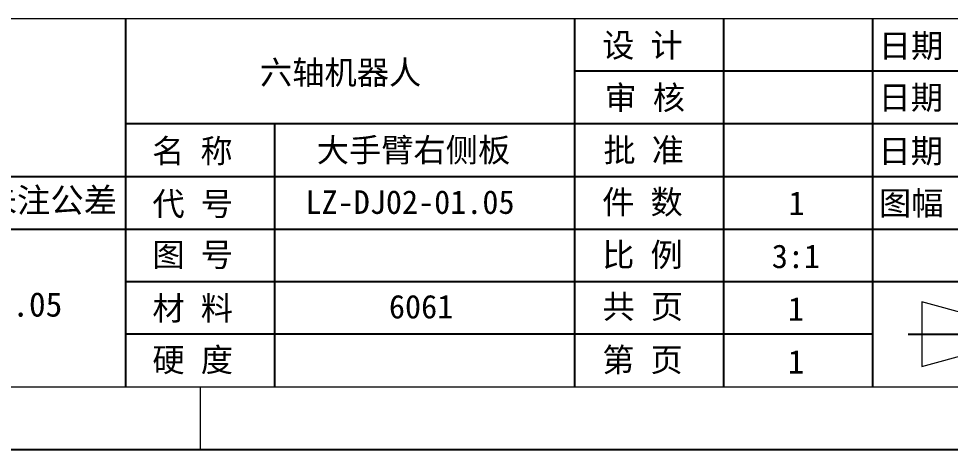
# Model space of a CAD drawing. Header units: millimetres. Extents: x 13 to 7248, y -1201 to 1478.
# Drawn here: x 5753.1 to 6034.6, y 28.1 to 158.3 of the extents above; entities that cross this region are included whole.
import ezdxf

# ---------------------------------------------------------------- set-up
doc = ezdxf.new("R2010")
doc.units = ezdxf.units.MM
doc.header["$LTSCALE"] = 5
doc.linetypes.add('SLD-实线', pattern=[0])
doc.layers.add('图框', color=7, linetype='SLD-实线')
doc.layers.add('文字层', color=7, linetype='SLD-实线')
doc.layers.add('粗实线', color=7, linetype='SLD-实线', lineweight=15)
doc.styles.add('SLDTEXTSTYLE1', font='', dxfattribs={"bigfont": 'bigfont'})
doc.styles.add('SLDTEXTSTYLE2', font='')
doc.styles.get('SLDTEXTSTYLE1').set_extended_font_data('宋体')
doc.styles.get('SLDTEXTSTYLE2').set_extended_font_data('宋体')

msp = doc.modelspace()

# ---------------------------------------------------------------- linework, layer by layer
at = {"layer": '图框'}
msp.add_line((5490.5774, 28.1117), (6106.4774, 28.1117), dxfattribs=at)
at = {"layer": '文字层'}
for p, q in [((5785.4774, 158.3117), (5785.4774, 47.0117)), ((5921.0774, 158.3117), (5921.0774, 47.0117)), ((5966.0774, 158.3117), (5966.0774, 47.0117)), ((6011.0774, 158.3117), (6011.0774, 47.0117)), ((6088.4774, 142.4117), (5921.0774, 142.4117)), ((6088.4774, 126.5117), (5785.4774, 126.5117)), ((5830.4774, 126.5117), (5830.4774, 47.0117)), ((5527.4774, 110.6117), (6088.4774, 110.6117)), ((5527.4774, 94.7117), (6088.4774, 94.7117)), ((5785.4774, 78.8117), (6088.4774, 78.8117)), ((6011.0774, 62.9117), (5785.4774, 62.9117)), ((6021.8387, 62.9117), (6046.5875, 62.9117))]:
    msp.add_line(p, q, dxfattribs=at)
at = {"layer": '粗实线'}
for p, q in [((5527.4774, 158.3117), (6088.4774, 158.3117)), ((6026.0216, 72.6617), (6026.0216, 53.1617)), ((6042.5789, 68.1302), (6026.0216, 72.6617)), ((6026.0216, 53.1617), (6042.5789, 57.6932)), ((5527.4774, 47.0117), (6088.4774, 47.0117)), ((5527.4774, 47.0117), (6088.4774, 47.0117)), ((5807.9774, 47.0117), (5807.9774, 28.1117))]:
    msp.add_line(p, q, dxfattribs=at)

# ---------------------------------------------------------------- texts
at = {"layer": '文字层', "attachment_point": 2}
for s, insert, char_height, style in [('设 计', (5941.6097, 153.8309), 7.14375, 'SLDTEXTSTYLE2'), ('日期', (6022.7642, 153.6899), 7.14375, 'SLDTEXTSTYLE2'), ('六轴机器人', (5850.4201, 145.6071), 7.14375, 'SLDTEXTSTYLE2'), ('审 核', (5942.3207, 137.9851), 7.14375, 'SLDTEXTSTYLE2'), ('日期', (6022.682, 138.0414), 7.14375, 'SLDTEXTSTYLE2'), ('名 称', (5805.6449, 121.8808), 7.14375, 'SLDTEXTSTYLE2'), ('大手臂右侧板', (5872.4302, 122.1543), 7.14375, 'SLDTEXTSTYLE2'), ('批 准', (5941.977, 122.1543), 7.14375, 'SLDTEXTSTYLE2'), ('日期', (6022.6328, 121.8648), 7.14375, 'SLDTEXTSTYLE2'), ('角度未注公差', (5752.6549, 107.1026), 7.3875, 'SLDTEXTSTYLE2'), ('件 数', (5941.6097, 106.4292), 7.14375, 'SLDTEXTSTYLE2'), ('图幅', (6022.809, 106.11), 7.14375, 'SLDTEXTSTYLE2'), ('代 号', (5805.7348, 105.9077), 7.14375, 'SLDTEXTSTYLE2'), ('LZ-DJ02-01.05', (5871.3884, 106.4292), 7.14375, 'SLDTEXTSTYLE1'), ('1', (5988.1876, 106.11), 7.1437, 'SLDTEXTSTYLE1'), ('图 号', (5805.7348, 90.5067), 7.14375, 'SLDTEXTSTYLE2'), ('比 例', (5941.6097, 90.5067), 7.14375, 'SLDTEXTSTYLE2'), ('3:1', (5987.9709, 90.0433), 7.14375, 'SLDTEXTSTYLE1'), ('±0.05', (5751.2486, 75.6251), 7.3875, 'SLDTEXTSTYLE1'), ('材 料', (5805.7348, 74.3375), 7.14375, 'SLDTEXTSTYLE2'), ('6061', (5874.737, 74.8272), 7.14375, 'SLDTEXTSTYLE1'), ('共 页', (5941.725, 74.8272), 7.14375, 'SLDTEXTSTYLE2'), ('1', (5987.9709, 74.1433), 7.1437, 'SLDTEXTSTYLE1'), ('硬 度', (5805.7348, 58.7526), 7.14375, 'SLDTEXTSTYLE2'), ('第 页', (5941.6097, 58.7526), 7.14375, 'SLDTEXTSTYLE2'), ('1', (5988.0168, 58.16), 7.1437, 'SLDTEXTSTYLE1')]:
    msp.add_mtext(s, dxfattribs=dict(at, insert=insert, char_height=char_height, style=style))

doc.saveas('drawing.dxf')
